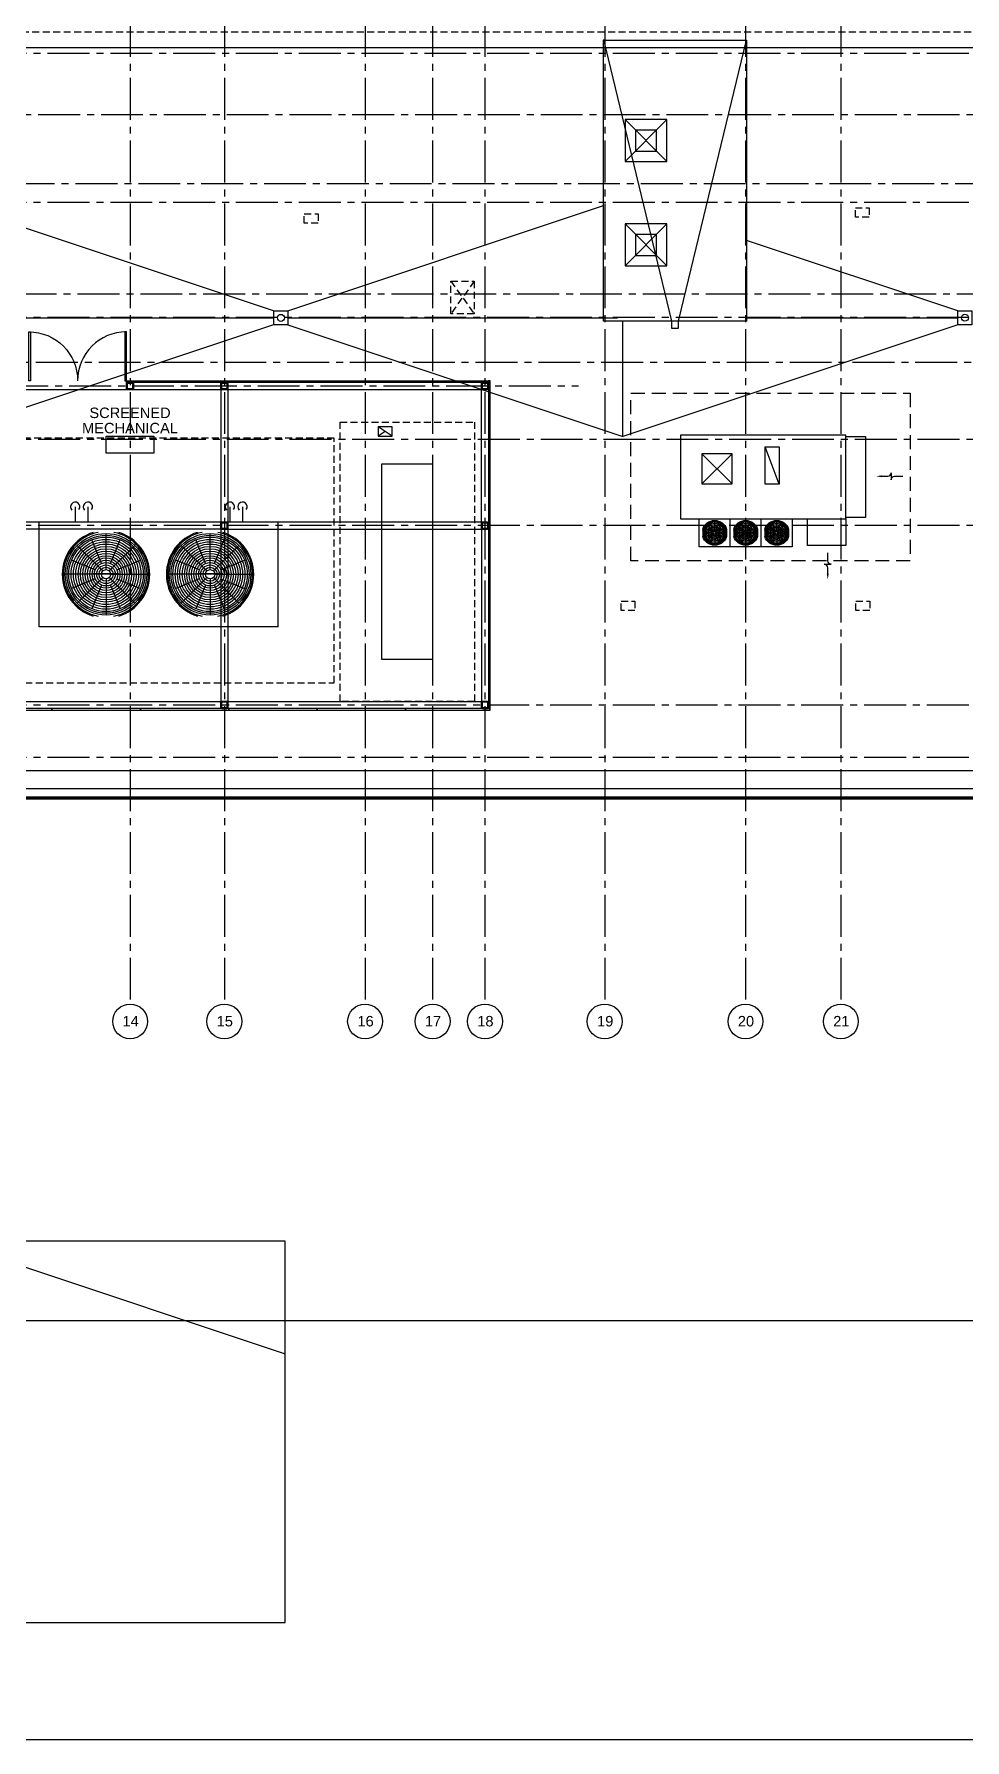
# Model space of a CAD drawing. Extents: x 30814 to 40048, y 0 to 3165.
# Drawn here: x 37404 to 38205, y 0 to 1466 of the extents above; entities that cross this region are included whole.
import ezdxf
from ezdxf.enums import TextEntityAlignment as Align

# ---------------------------------------------------------------- set-up
doc = ezdxf.new("R2010")
doc.units = 0
doc.header["$LTSCALE"] = 48
doc.header["$MEASUREMENT"] = 0
for name, pattern in [('CENTER2', [1.125, 0.75, -0.125, 0.125, -0.125]), ('HIDDEN', [0.375, 0.25, -0.125]), ('HIDDEN2', [0.1875, 0.125, -0.0625]), ('PHANTOM2', [1.25, 0.625, -0.125, 0.125, -0.125, 0.125, -0.125])]:
    doc.linetypes.add(name, pattern=pattern)
for name, color, linetype in [('_0_Objects', 8, 'Continuous'), ('A-Eqpm', 8, 'Continuous'), ('A-Grid(3-32)', 8, 'CENTER2'), ('A-HVAC', 8, 'HIDDEN2'), ('A-Roof-Below', 8, 'Continuous'), ('A-Roof-Drain', 8, 'Continuous'), ('A-Roof-Parapet', 8, 'Continuous'), ('A-Site-Element', 8, 'Continuous'), ('A-Site-Property', 8, 'PHANTOM2'), ('A-Tag-Rm(3-32)', 8, 'Continuous'), ('A-Wall-Full', 8, 'Continuous'), ('S-Grid-Iden', 8, 'Continuous')]:
    doc.layers.add(name, color=color, linetype=linetype)
doc.layers.add('A-ANNO-NPLT', color=8, linetype='Continuous', plot=False)
doc.layers.add('A-Detl-Hatch', color=8, linetype='Continuous', lineweight=18)
doc.layers.add('S-Detl-Wide', color=8, linetype='Continuous', lineweight=35)
doc.styles.get("Standard").update_dxf_attribs({"font": 'arial.ttf'})

# ---------------------------------------------------------------- blocks, each defined once
blk = doc.blocks.new('*U10')
at = {"layer": 'A-Detl-Hatch'}
h = blk.add_hatch(dxfattribs=at)
h.set_pattern_fill('ANSI32', color=256, scale=6, style=0)
h.set_pattern_definition([(45, (-3, 0), (-1.590990257669732, 1.590990257669732), []), (45, (-1.93933983, 0), (-1.590990257669732, 1.590990257669732), [])])
edge = h.paths.add_edge_path(flags=16)
edge.add_line((-2, -0.5), (2, -0.5))
edge.add_arc((2, -1), 0.5, 0, 90, ccw=False)
edge.add_line((2.5, -1), (2.5, -5))
edge.add_arc((2, -5), 0.5, -90, 0, ccw=False)
edge.add_line((2, -5.5), (-2, -5.5))
edge.add_arc((-2, -5), 0.5, 180, 270, ccw=False)
edge.add_line((-2.5, -5), (-2.5, -1))
edge.add_arc((-2, -1), 0.5, 90, 180, ccw=False)
edge = h.paths.add_edge_path()
edge.add_line((-2, 0), (2, 0))
edge.add_arc((2, -1), 1, 0, 90, ccw=False)
edge.add_line((3, -1), (3, -5))
edge.add_arc((2, -5), 1, -90, 0, ccw=False)
edge.add_line((2, -6), (-2, -6))
edge.add_arc((-2, -5), 1, 180, 270, ccw=False)
edge.add_line((-3, -5), (-3, -1))
edge.add_arc((-2, -1), 1, 90, 180, ccw=False)
at = {"linetype": 'ByBlock'}
for points in [[(-2, 0), (2, 0, -0.414213562373095), (3, -1), (3, -5, -0.414213562373095), (2, -6), (-2, -6, -0.414213562373095), (-3, -5), (-3, -1, -0.414213562373095)], [(-2, -0.5), (2, -0.5, -0.4142135623730951), (2.5, -1), (2.5, -5, -0.4142135623730951), (2, -5.5), (-2, -5.5, -0.4142135623730951), (-2.5, -5), (-2.5, -1, -0.4142135623730951)]]:
    blk.add_lwpolyline(points, format="xyb", close=True, dxfattribs=at)
blk = doc.blocks.new('6x6 no fp')
at = {"layer": 'S-Detl-Wide'}
blk.add_blockref('*U10', (-2688.18176164171, 2747.989688123474), dxfattribs=at)
blk = doc.blocks.new('Column Bubble')
blk.add_circle((-0.004221941239393345, -0.002437538911181036), 0.15625)
blk.add_attdef('XX', text='', height=0.09375).set_placement((0, 0), align=Align.MIDDLE_CENTER)
blk = doc.blocks.new('ROOF - STRUCTURAL GRID')
at = {"layer": 'A-Grid(3-32)'}
for p, q in [((37487.00000001478, -3383.999999317595), (37487.00000001478, -5367.760402097538)), ((37568.00000001478, -3383.999999317595), (37568.00000001478, -5367.760402097538)), ((37689.00000001478, -3383.999999317595), (37689.00000001477, -5367.760402097538)), ((37747.00000001478, -3383.999999317595), (37747.00000001477, -5367.760402097538)), ((37792.00000001478, -3383.999999317595), (37792.00000001478, -5367.760402097538)), ((37895.00000001478, -3383.999999317595), (37895.00000001478, -5367.760402097538)), ((38016.00000001478, -3383.999999317595), (38016.00000001477, -5367.760402097538)), ((38098.00000001478, -3383.999999317595), (38098.00000001478, -5367.760402097538)), ((36120, -4550.742801522985), (39928, -4550.742801522985)), ((39928, -4603.742801522951), (36120, -4603.742801522951)), ((36144.11484743631, -4662.742801522998), (39903.88515256369, -4662.742801522998)), ((36120, -4678.742801522998), (39928, -4678.742801522998)), ((36145.80139841209, -4757.742801522985), (39902.19860158792, -4757.742801522985)), ((36120, -4777.742801522985), (39928, -4777.742801522985)), ((39926, -4816.742801522998), (36120, -4816.742801522998)), ((39928, -4882.742801522998), (36120, -4882.742801522998)), ((39928, -4956.742801522996), (36120, -4956.742801522996)), ((36120, -5110.742801522996), (39928, -5110.742801522996)), ((36120, -5155.742801522996), (39928, -5155.742801522996))]:
    blk.add_line(p, q, dxfattribs=at)
blk.add_lwpolyline([(37272.67211609851, -4836.742801522996), (37872.42094130988, -4836.742801522996)], dxfattribs=at)
for p in [(40175.14306661321, -7581.732489646471), (40256.18176165649, -7581.732489646471), (40480.18176165649, -7581.732489646471)]:
    blk.add_blockref('6x6 no fp', p)
at = {"layer": 'S-Detl-Wide'}
for p in [(37568.00000001477, -4953.742801522996), (37792.00000001477, -4953.742801522996), (37568.00000001477, -5107.742801522996), (37792.00000001477, -5107.742801522996)]:
    blk.add_blockref('*U10', p, dxfattribs=at)
at = {"layer": 'S-Grid-Iden', "xscale": 96, "yscale": 96, "zscale": 96}
for p, values in [((37487.40530637376, -5382.526398362064), {'XX': '14'}), ((37568.40530637376, -5382.526398362064), {'XX': '15'}), ((37689.40530637376, -5382.526398362064), {'XX': '16'}), ((37747.40530637376, -5382.526398362064), {'XX': '17'}), ((37792.40530637376, -5382.526398362064), {'XX': '18'}), ((37895.40530637376, -5382.526398362064), {'XX': '19'}), ((38016.40530637376, -5382.526398362064), {'XX': '20'}), ((38098.40530637376, -5382.526398362064), {'XX': '21'})]:
    blk.add_blockref('Column Bubble', p, dxfattribs=at).add_auto_attribs(values)
blk = doc.blocks.new('Rm Tag')
blk.add_lwpolyline([(-0.2123981095694489, 0.07589473110726885), (0.2123981095694489, 0.07589473110726885), (0.2123981095694489, -0.07589473110715517), (-0.2123981095694489, -0.07589473110715517)], close=True)
for p in [(0, 0.2858456260896673), (0, 0.1492807692377482), (0, 0)]:
    blk.add_attdef('XXX', text='', height=0.09375).set_placement(p, align=Align.MIDDLE_CENTER)
blk = doc.blocks.new('Roof Drain')
blk.add_lwpolyline([(-6, 6), (6, 6), (6, -6), (-6, -6)], close=True)
blk.add_circle((0, 0), 3)
blk = doc.blocks.new('ROOF SLOPE & DRAINAGE')
at = {"layer": 'A-Roof-Drain'}
for p, q in [((37894.00000001478, 1460.972995592408), (37952.39617819033, 1218.757198477011)), ((37958.39617819033, 1218.757198477011), (38017.00000001478, 1460.440777032124)), ((37622.62500001495, 1227.742928062672), (37894.00000001478, 1318.201261395917)), ((37610.3837765813, 1227.742928062672), (37388.50438829813, 1301.702724157039)), ((38198.62500001494, 1227.742928062672), (38017.00000001478, 1288.284594729369)), ((37166.62500001494, 1221.742928062672), (37610.38377658131, 1221.742928062671)), ((37910.62500001494, 1119.742928062718), (37910.62500001494, 1218.757198477011)), ((38017.00000001478, 1221.742928062671), (38198.62500001494, 1221.742928062671)), ((37610.3837765813, 1215.74292806267), (37388.50438829813, 1141.783131968314)), ((37622.62500001495, 1215.74292806267), (37910.62500001494, 1119.742928062718)), ((38198.62500001494, 1215.74292806267), (37910.62500001494, 1119.742928062718)), ((37381.48008370238, 411.3617436805346), (37620.14612536906, 331.8063964583366))]:
    blk.add_line(p, q, dxfattribs=at)
blk.add_lwpolyline([(37952.39617819033, 1212.757198477011), (37958.39617819033, 1212.757198477011), (37958.39617819033, 1218.757198477011), (37952.39617819033, 1218.757198477011)], close=True, dxfattribs=at)
for p in [(37616.62500001494, 1221.742928062671), (38204.62500001494, 1221.882198477015)]:
    blk.add_blockref('Roof Drain', p, dxfattribs=at)
blk = doc.blocks.new('Door 42in')
blk.add_lwpolyline([(0, 42.00000000000182), (-1.5, 42.00000000000182), (-1.5, 1.818989403545856e-12), (0, 1.818989403545856e-12)], close=True)
blk.add_arc((0, 1.818989403545856e-12), 42.00000000000728, 90, 180)
blk = doc.blocks.new('ROOF - CORE & SHELL')
at = {"layer": 'A-Roof-Below'}
for p, q in [((37346.00000001477, 1160.257198477004), (37789.00000001476, 1160.257198477004)), ((37565.00000001478, 1160.257198477004), (37565.00000001477, 1043.402198477004)), ((37571.00000001476, 1160.257198477004), (37571.00000001477, 1043.402198477004)), ((37789.00000001477, 1043.402198477004), (37789.00000001476, 1160.257198477004)), ((37565.00000001478, 1046.257198477004), (37348.86500001478, 1046.257198477004)), ((37565.00000001477, 1043.112198477004), (37565.00000001477, 891.2571984770038)), ((37789.00000001476, 1046.257198477004), (37571.00000001477, 1046.257198477004)), ((37571.00000001477, 1043.112198477004), (37571.00000001477, 891.2571984770038)), ((37789.00000001477, 1043.112198477004), (37789.00000001477, 891.2571984770038)), ((37565.00000001476, 1040.257198477004), (37348.86500001478, 1040.257198477004)), ((37571.00000001477, 1040.257198477004), (37789.00000001477, 1040.257198477004)), ((37346.41421357714, 892.2571984770038), (37566.00000001477, 892.2571984770038)), ((37570.00000001477, 892.2571984770038), (37790.00000001477, 892.2571984770038))]:
    blk.add_line(p, q, dxfattribs=at)
at = {"layer": 'A-Roof-Below', "linetype": 'HIDDEN2'}
blk.add_lwpolyline([(36636.87687501477, 1634.132198476991), (36336.50000001477, 1634.132198476991), (36336.50000001477, 1521.257198477002), (36332.00000001478, 1521.257198477002), (36332.00000001478, 813.257198477002), (37124.00000001479, 813.257198477002), (37124.00000001479, 817.2571984770021), (38256.00000001479, 817.257198477002), (38256.00000001479, 819.382198477002), (38672.00000001476, 819.382198477002), (38672.00000001476, 817.257198477002), (39719.99999979718, 817.257198477002), (39719.99999979718, 1285.257198461499), (39715.49999979719, 1285.257198461499), (39715.49999979718, 1426.132198477051), (39451.87500001478, 1426.132198477051), (39451.87500001478, 1467.132198477015), (36636.87687501477, 1467.132198477015)], close=True, dxfattribs=at)
at = {"layer": 'A-Roof-Parapet'}
for p, q in [((39704.62500001494, 832.6321984770038), (37124.00000001479, 832.632198477004)), ((38280.00000001479, 817.0071984770038), (37148.00000001479, 817.007198477004))]:
    blk.add_line(p, q, dxfattribs=at)
blk.add_lwpolyline([(36842.87500001479, 1453.882198477015), (39297.25064578804, 1453.882198477015)], dxfattribs=at)
at = {"layer": 'A-Site-Element'}
for points in [[(37483.87500001479, 1167.757198477004), (37556.87500001481, 1167.757198477004), (37556.87500001481, 1166.257198477004), (37483.87500001479, 1166.257198477004)], [(37556.87500001481, 1167.757198477004), (37632.87500001482, 1167.757198477004), (37632.87500001482, 1166.257198477004), (37556.87500001481, 1166.257198477004)], [(37632.87500001482, 1167.757198477004), (37708.87500001484, 1167.757198477004), (37708.87500001484, 1166.257198477004), (37632.87500001482, 1166.257198477004)], [(37708.87500001484, 1167.757198477004), (37795.00000001477, 1167.757198477004), (37795.00000001477, 1166.257198477004), (37708.87500001484, 1166.257198477004)], [(37796.50000001477, 1070.007198477004), (37796.50000001477, 1167.757198477004), (37795.00000001477, 1167.757198477004), (37795.00000001477, 1070.007198477004)], [(37796.50000001477, 1008.257198477004), (37796.50000001477, 1070.007198477004), (37795.00000001477, 1070.007198477004), (37795.00000001477, 1008.257198477004)], [(37796.50000001477, 946.5071984770038), (37796.50000001477, 1008.257198477004), (37795.00000001477, 1008.257198477004), (37795.00000001477, 946.5071984770038)], [(37796.50000001477, 886.2571984770038), (37796.50000001477, 946.5071984770038), (37795.00000001477, 946.5071984770038), (37795.00000001477, 886.2571984770038)], [(37360.87500001478, 884.7571984770037), (37419.77797851597, 884.7571984770038), (37419.77797851597, 886.2571984770038), (37360.87500001478, 886.2571984770037)], [(37419.77797851597, 884.7571984770038), (37495.77797851599, 884.7571984770038), (37495.77797851599, 886.2571984770038), (37419.77797851597, 886.2571984770038)], [(37495.77797851599, 884.7571984770038), (37571.777978516, 884.7571984770038), (37571.777978516, 886.2571984770038), (37495.77797851599, 886.2571984770038)], [(37571.777978516, 884.7571984770038), (37647.77797851602, 884.7571984770038), (37647.77797851602, 886.2571984770038), (37571.777978516, 886.2571984770038)], [(37647.77797851602, 884.7571984770038), (37723.77797851603, 884.7571984770038), (37723.77797851603, 886.2571984770038), (37647.77797851602, 886.2571984770038)], [(37723.77797851603, 884.7571984770038), (37796.50000001477, 884.7571984770038), (37796.50000001477, 886.2571984770038), (37723.77797851603, 886.2571984770038)]]:
    blk.add_lwpolyline(points, close=True, dxfattribs=at)
at = {"layer": 'A-Wall-Full'}
for points in [[(37894.00000001478, 1460.440777032124), (38017.00000001478, 1460.440777032124), (38017.00000001478, 1218.757198477011), (37894.00000001478, 1218.757198477011)], [(36860.39800036906, 428.5073773082165), (36860.39800036906, 100.7573773082211), (37620.14612536906, 100.7573773082211), (37620.14612536906, 428.5073773082156), (37102.14612536907, 428.5073773082156), (37102.14612536907, 688.815955863339), (36939.39612536906, 688.815955863339), (36939.39612536906, 631.4573609724455), (37001.39612536906, 631.4573609724455), (37001.39612536906, 428.5073773082152)]]:
    blk.add_lwpolyline(points, close=True, dxfattribs=at)
at = {"layer": 'A-Site-Element', "xscale": -1}
blk.add_blockref('Door 42in', (37399.87500001478, 1167.757198477002), dxfattribs=at)
at = {"layer": 'A-Site-Element'}
blk.add_blockref('Door 42in', (37483.87500001479, 1167.757198477002), dxfattribs=at)
blk = doc.blocks.new('*U27')
at = {"linetype": 'HIDDEN', "ltscale": 0.5}
for p, q in [((-2.871480830890504e-12, 0), (0.9999999999971284, 0.9999999999999997)), ((0.4999999999971285, 0.4999999999999998), (-2.871480830890504e-12, 1))]:
    blk.add_line(p, q, dxfattribs=at)
blk.add_lwpolyline([(-2.871480830890504e-12, 0), (0.9999999999971284, 0), (0.9999999999971284, 1), (-2.871480830890504e-12, 1)], close=True)
blk = doc.blocks.new('ReturnAirorExhaustAirFlow')
blk.add_line((0.08499999999998864, 0), (0.03125, 0))
blk.add_lwpolyline([(0.03125, -4.996003610813204e-16, 0.4142135623730951), (0, -0.03125), (-4.996003610813204e-16, 0.03125, -0.4142135623730951), (-0.03125, 0), (-0.10375, 0)], format="xyb")
blk.add_solid([(0.08499999999998864, -0.008333333333325754), (0.08499999999998864, 0.008333333333325754), (0.135, 0)])
blk = doc.blocks.new('ERV-2')
for p, q in [((-116.3334000000002, 60.0501550581921), (-116.3334000000002, 36.0501550581921)), ((-89.66679999999997, 60.0501550581921), (-89.66679999999997, 36.0501550581921)), ((-139.9360603515627, 44.93802373145127), (-139.9360603515627, 51.16228638493294)), ((-139.9360603515627, 44.93802373145127), (-139.9360603515627, 51.16228638493294)), ((-139.9004646484375, 44.93802373145127), (-139.9004646484375, 51.16228638493294)), ((-130.8057625000001, 48.0501550581921), (-139.6512947265626, 48.0501550581921)), ((-132.8237695900034, 49.35785609972754), (-138.0855522400091, 51.53735783561865)), ((-132.8237695900032, 46.74245401665621), (-138.0855522400091, 44.56295228076533)), ((-130.4721388179457, 48.85559387613762), (-136.7268746385516, 55.11032969674375)), ((-130.4721388179457, 47.24471624024659), (-136.7268746385516, 40.98998041963932)), ((-130.9744010415345, 51.20722464819573), (-133.1539027774268, 56.46900729820095)), ((-130.974401041535, 44.89308546818847), (-133.1539027774268, 39.63130281818303)), ((-129.6667, 49.18921755819201), (-129.6667, 58.03474978475447)), ((-129.6667, 46.91109255819197), (-129.6667, 38.06556033162951)), ((-128.8612611820547, 48.85559387613762), (-122.6065253614474, 55.11032969674375)), ((-128.8612611820547, 47.24471624024659), (-122.6065253614474, 40.98998041963932)), ((-128.5276375000001, 48.0501550581921), (-119.6821052734376, 48.0501550581921)), ((-128.358998958465, 51.20722464819551), (-126.1794972225732, 56.46900729820095)), ((-128.358998958465, 44.8930854681887), (-126.1794972225732, 39.63130281818303)), ((-126.5096304099968, 49.35785609972754), (-121.2478477599902, 51.53735783561865)), ((-126.5096304099968, 46.74245401665644), (-121.2478477599902, 44.56295228076533)), ((-119.4329353515625, 44.93802373145127), (-119.4329353515625, 51.16228638493294)), ((-113.2694603515627, 44.93802373145127), (-113.2694603515627, 51.16228638493294)), ((-113.2694603515627, 44.93802373145127), (-113.2694603515627, 51.16228638493294)), ((-113.2338646484377, 44.93802373145127), (-113.2338646484377, 51.16228638493294)), ((-104.1391625000001, 48.0501550581921), (-112.9846947265626, 48.0501550581921)), ((-106.1571695900034, 49.35785609972754), (-111.4189522400088, 51.53735783561865)), ((-106.1571695900032, 46.74245401665621), (-111.4189522400088, 44.56295228076533)), ((-103.8055388179455, 48.85559387613762), (-110.0602746385516, 55.11032969674375)), ((-103.8055388179455, 47.24471624024659), (-110.0602746385516, 40.98998041963932)), ((-104.3078010415347, 51.20722464819573), (-106.4873027774267, 56.46900729820095)), ((-104.3078010415347, 44.89308546818847), (-106.4873027774267, 39.63130281818303)), ((-103.0001000000002, 49.18921755819201), (-103.0001000000002, 58.03474978475447)), ((-103.0001000000002, 46.91109255819197), (-103.0001000000002, 38.06556033162951)), ((-102.1946611820547, 48.85559387613762), (-95.93992536144742, 55.11032969674375)), ((-102.1946611820547, 47.24471624024659), (-95.93992536144742, 40.98998041963932)), ((-101.8610375000001, 48.0501550581921), (-93.01550527343761, 48.0501550581921)), ((-101.6923989584648, 51.20722464819551), (-99.51289722257343, 56.46900729820095)), ((-101.6923989584648, 44.8930854681887), (-99.51289722257343, 39.63130281818303)), ((-99.8430304099968, 49.35785609972754), (-94.58124775999022, 51.53735783561865)), ((-99.84303040999703, 46.74245401665644), (-94.58124775999022, 44.56295228076533)), ((-92.76633535156247, 44.93802373145127), (-92.76633535156247, 51.16228638493294)), ((-86.60286035156264, 44.93802373145127), (-86.60286035156264, 51.16228638493294)), ((-86.60286035156264, 44.93802373145127), (-86.60286035156264, 51.16228638493294)), ((-86.56726464843746, 44.93802373145127), (-86.56726464843746, 51.16228638493294)), ((-77.4725625000001, 48.0501550581921), (-86.31809472656255, 48.0501550581921)), ((-79.49056959000336, 49.35785609972754), (-84.7523522400088, 51.53735783561865)), ((-79.49056959000313, 46.74245401665621), (-84.7523522400088, 44.56295228076533)), ((-77.13893881794547, 48.85559387613762), (-83.3936746385516, 55.11032969674375)), ((-77.13893881794547, 47.24471624024659), (-83.3936746385516, 40.98998041963932)), ((-77.64120104153449, 51.20722464819573), (-79.82070277742673, 56.46900729820095)), ((-77.64120104153471, 44.89308546818847), (-79.82070277742673, 39.63130281818303)), ((-76.33349999999996, 49.18921755819201), (-76.33349999999996, 58.03474978475447)), ((-76.33349999999996, 46.91109255819197), (-76.33349999999996, 38.06556033162951)), ((-75.52806118205467, 48.85559387613762), (-69.27332536144695, 55.11032969674375)), ((-75.52806118205467, 47.24471624024659), (-69.27332536144695, 40.98998041963932)), ((-75.19443750000005, 48.0501550581921), (-66.3489052734376, 48.0501550581921)), ((-75.02579895846475, 51.20722464819551), (-72.84629722257318, 56.46900729820095)), ((-75.02579895846475, 44.8930854681887), (-72.84629722257318, 39.63130281818303)), ((-73.17643040999678, 49.35785609972754), (-67.91464775998975, 51.53735783561865)), ((-73.17643040999678, 46.74245401665644), (-67.91464775998975, 44.56295228076533)), ((-66.09973535156223, 44.93802373145127), (-66.09973535156223, 51.16228638493294)), ((-114.6000000000001, -19.9498449418079), (-140.6000000000001, 6.050155058192104)), ((-114.6000000000001, 6.050155058192104), (-140.6000000000001, -19.9498449418079))]:
    blk.add_line(p, q)
at = {"linetype": 'HIDDEN'}
blk.add_lwpolyline([(38.44415484115461, -71.9498449418079), (38.44415484115416, 72.0501550581921), (-201.6261252770221, 72.0501550581921), (-201.6261252770221, -71.9498449418079), (38.44415484115461, -71.9498449418079)], dxfattribs=at)
for points in [[(-63, 36.0501550581921), (-63, 60.0501550581921), (-143.0000000000002, 60.0501550581921), (-143.0000000000002, 36.0501550581921)], [(-17, 36.0501550581921), (-17, 59.0501550581921), (-49.80357116561572, 59.0501550581921), (-49.80357116561572, 35.99430926856621)], [(-16.99999999999955, -34.77509141860173), (4.547473508864641e-13, -34.77509141860173), (-4.547473508864641e-13, 34.77509141860173), (-17.00000000000045, 34.77509141860173)], [(-74.20000000000027, 6.250155058192149), (-86.20000000000005, 6.250155058192149), (-86.20000000000027, -25.74984494180785), (-74.20000000000027, -25.74984494180785), (-74.20000000000005, 6.250155058192377), (-86.20000000000027, -25.74984494180785)]]:
    blk.add_lwpolyline(points)
for points in [[(-17, 36.0501550581921), (-16.99999999999955, -35.9498449418079), (-159.0000000000002, -35.9498449418079), (-159.0000000000002, 36.0501550581921)], [(-114.6000000000001, -19.9498449418079), (-140.6000000000001, -19.9498449418079), (-140.6000000000001, 6.050155058192104), (-114.6000000000001, 6.050155058192104)]]:
    blk.add_lwpolyline(points, close=True)
for centre, radius in [((-129.6667, 48.0501550581921), 9.9845947265625), ((-129.6667, 48.0501550581921), 9.1125), ((-129.6667, 48.0501550581921), 7.9734375), ((-129.6667, 48.0501550581921), 6.834375000000001), ((-129.6667, 48.0501550581921), 5.6953125), ((-129.6667, 48.0501550581921), 4.55625), ((-129.6667, 48.0501550581921), 3.4171875), ((-129.6667, 48.0501550581921), 2.278125), ((-129.6667, 48.0501550581921), 1.1390625), ((-103.0001000000002, 48.0501550581921), 9.9845947265625), ((-103.0001000000002, 48.0501550581921), 9.1125), ((-103.0001000000002, 48.0501550581921), 7.9734375), ((-103.0001000000002, 48.0501550581921), 6.834375000000001), ((-103.0001000000002, 48.0501550581921), 5.6953125), ((-103.0001000000002, 48.0501550581921), 4.55625), ((-103.0001000000002, 48.0501550581921), 3.4171875), ((-103.0001000000002, 48.0501550581921), 2.278125), ((-103.0001000000002, 48.0501550581921), 1.1390625), ((-76.33349999999996, 48.0501550581921), 9.9845947265625), ((-76.33349999999996, 48.0501550581921), 9.1125), ((-76.33349999999996, 48.0501550581921), 7.9734375), ((-76.33349999999996, 48.0501550581921), 6.834375000000001), ((-76.33349999999996, 48.0501550581921), 5.6953125), ((-76.33349999999996, 48.0501550581921), 4.55625), ((-76.33349999999996, 48.0501550581921), 3.4171875), ((-76.33349999999996, 48.0501550581921), 2.278125), ((-76.33349999999996, 48.0501550581921), 1.1390625)]:
    blk.add_circle(centre, radius)
for centre, radius, start, end in [((-129.6667, 48.0501550581921), 10.6965087890625, 16.91473944570916, 163.0852605542908), ((-103.0001000000002, 48.0501550581921), 10.6965087890625, 16.91473944570916, 163.0852605542908), ((-76.33349999999996, 48.0501550581921), 10.6965087890625, 16.91473944570916, 163.0852605542908), ((-129.6667, 48.0501550581921), 10.4117431640625, 190.6091428782184, 349.3908571217816), ((-129.6667, 48.0501550581921), 10.6965087890625, 196.9147394457092, 343.0852605542909), ((-103.0001000000002, 48.0501550581921), 10.4117431640625, 190.6091428782184, 349.3908571217816), ((-103.0001000000002, 48.0501550581921), 10.6965087890625, 196.9147394457092, 343.0852605542909), ((-76.33349999999996, 48.0501550581921), 10.4117431640625, 190.6091428782184, 349.3908571217816), ((-76.33349999999996, 48.0501550581921), 10.6965087890625, 196.9147394457092, 343.0852605542909)]:
    blk.add_arc(centre, radius, start, end)
at = {"extrusion": (0, 0, -1), "xscale": 96, "yscale": 96, "zscale": -96, "rotation": 90}
blk.add_blockref('ReturnAirorExhaustAirFlow', (32.46700417679676, 75.09999421419343), dxfattribs=at)
at = {"extrusion": (0, 0, -1), "xscale": 96, "yscale": 96, "zscale": -96}
blk.add_blockref('ReturnAirorExhaustAirFlow', (-22.05214681412508, -0.5416522604964484), dxfattribs=at)

msp = doc.modelspace()

# ---------------------------------------------------------------- linework, layer by layer
at = {"layer": 'A-ANNO-NPLT'}
for points in [[(36000, 6.824066076660529e-07), (36000, 2976.000000682407), (40048.00000000001, 2976.000000682407), (40048.00000000001, 6.824066076660529e-07)], [(36120, 360.0000006824066), (36120, 2616.000000682407), (39928.00000000001, 2616.00000068241), (39928.00000000001, 360.0000006824066)]]:
    msp.add_lwpolyline(points, close=True, dxfattribs=at)
at = {"layer": 'A-Eqpm'}
for p, q in [((37948.49957034059, 1392.032347993682), (37912.49957034059, 1356.032347993682)), ((37912.49957034059, 1392.032347993682), (37948.49957034059, 1356.032347993682)), ((37948.49957034059, 1302.382035415866), (37912.49957034059, 1266.382035415866)), ((37912.49957034059, 1302.382035415866), (37948.49957034059, 1266.382035415866)), ((37439.76675546526, 1059.434540450042), (37439.76675546526, 1046.257198477004)), ((37450.62766067709, 1059.434540450042), (37450.62766067709, 1046.257198477004)), ((37572.71967983081, 1059.434540450042), (37572.71967983081, 1046.257198477004)), ((37583.58058504264, 1059.434540450042), (37583.58058504264, 1046.257198477004)), ((37614.37500001478, 1046.257198477004), (37408.87500001478, 1046.257198477004)), ((37408.87500001478, 956.257198477007), (37408.87500001478, 1046.257198477004)), ((37614.37500001478, 956.257198477007), (37614.37500001478, 1046.257198477004)), ((37463.44281548407, 1004.255704892752), (37441.47831109347, 1026.220209283355)), ((37462.44440828517, 1010.666073093121), (37454.02537277313, 1030.991422808366)), ((37466.27124260882, 1005.427277768005), (37466.27124260882, 1036.489777768002)), ((37469.09966973356, 1004.255704892752), (37491.06417412417, 1026.220209283355)), ((37470.09807693247, 1010.666073093121), (37478.5171124445, 1030.991422808366)), ((37552.90145378569, 1004.255704892752), (37530.93694939509, 1026.220209283355)), ((37551.90304658679, 1010.666073093121), (37543.48401107476, 1030.991422808366)), ((37555.72988091044, 1005.427277768005), (37555.72988091044, 1036.489777768002)), ((37558.55830803519, 1004.255704892752), (37580.52281242579, 1026.220209283355)), ((37559.55671523409, 1010.666073093121), (37567.97575074612, 1030.991422808366)), ((37457.0324472837, 1005.254112091653), (37436.70709756845, 1013.673147603691)), ((37475.51003793393, 1005.254112091653), (37495.83538764918, 1013.673147603691)), ((37546.49108558532, 1005.254112091653), (37526.16573587008, 1013.673147603691)), ((37564.96867623556, 1005.254112091653), (37585.2940259508, 1013.673147603691)), ((37462.27124260882, 1001.427277768005), (37431.20874260882, 1001.427277768005)), ((37457.0324472837, 997.6004434443562), (37436.70709756845, 989.1814079323262)), ((37463.44281548407, 998.5988506432582), (37441.47831109347, 976.6343462526524)), ((37455.34249611162, 1001.975013341103), (37477.19998910601, 1001.975013341103)), ((37455.34249611162, 1001.850013341103), (37477.19998910601, 1001.850013341103)), ((37455.34249611162, 1001.850013341103), (37477.19998910601, 1001.850013341103)), ((37466.27124260882, 997.4272777680048), (37466.27124260882, 966.3647777680048)), ((37469.09966973356, 998.5988506432582), (37491.06417412417, 976.6343462526524)), ((37470.27124260882, 1001.427277768005), (37501.33374260882, 1001.427277768005)), ((37475.51003793393, 997.6004434443562), (37495.83538764918, 989.1814079323262)), ((37551.72988091044, 1001.427277768005), (37520.66738091044, 1001.427277768005)), ((37546.49108558532, 997.6004434443562), (37526.16573587008, 989.1814079323262)), ((37552.90145378569, 998.5988506432582), (37530.93694939509, 976.6343462526524)), ((37544.80113441324, 1001.975013341103), (37566.65862740764, 1001.975013341103)), ((37544.80113441324, 1001.850013341103), (37566.65862740764, 1001.850013341103)), ((37544.80113441324, 1001.850013341103), (37566.65862740764, 1001.850013341103)), ((37555.72988091044, 997.4272777680048), (37555.72988091044, 966.3647777680048)), ((37558.55830803519, 998.5988506432582), (37580.52281242579, 976.6343462526524)), ((37559.72988091044, 1001.427277768005), (37590.79238091044, 1001.427277768005)), ((37564.96867623556, 997.6004434443562), (37585.2940259508, 989.1814079323262)), ((37462.44440828517, 992.1884824428957), (37454.02537277313, 971.8631327276485)), ((37470.09807693247, 992.1884824428957), (37478.5171124445, 971.8631327276485)), ((37551.90304658679, 992.1884824428957), (37543.48401107476, 971.8631327276485)), ((37559.55671523409, 992.1884824428957), (37567.97575074612, 971.8631327276485)), ((37614.37500001478, 956.257198477007), (37408.87500001478, 956.257198477007))]:
    msp.add_line(p, q, dxfattribs=at)
for points in [[(37912.49957034059, 1356.032347993682), (37948.49957034059, 1356.032347993682), (37948.49957034059, 1392.032347993682), (37912.49957034059, 1392.032347993682)], [(37921.49957034065, 1365.032347993682), (37939.49957034065, 1365.032347993682), (37939.49957034065, 1383.032347993682), (37921.49957034065, 1383.032347993682)], [(37912.49957034059, 1266.382035415866), (37948.49957034059, 1266.382035415866), (37948.49957034059, 1302.382035415866), (37912.49957034059, 1302.382035415866)], [(37921.49957034065, 1275.382035415866), (37939.49957034065, 1275.382035415866), (37939.49957034065, 1293.382035415866), (37921.49957034065, 1293.382035415866)], [(37703.50000001477, 928.2571984770043), (37703.50000001477, 1096.257198477004), (37747.00000001477, 1096.257198477004), (37747.00000001477, 928.2571984770043)]]:
    msp.add_lwpolyline(points, close=True, dxfattribs=at)
for centre, radius in [((37466.27124260882, 1001.427277768005), 35.0625), ((37466.27124260882, 1001.427277768005), 33.5), ((37466.27124260882, 1001.427277768005), 32), ((37466.27124260882, 1001.427277768005), 30), ((37466.27124260882, 1001.427277768005), 28), ((37466.27124260882, 1001.427277768005), 26), ((37555.72988091044, 1001.427277768005), 35.0625), ((37555.72988091044, 1001.427277768005), 33.5), ((37555.72988091044, 1001.427277768005), 32), ((37555.72988091044, 1001.427277768005), 30), ((37555.72988091044, 1001.427277768005), 28), ((37555.72988091044, 1001.427277768005), 26), ((37466.27124260882, 1001.427277768005), 24), ((37466.27124260882, 1001.427277768005), 22), ((37466.27124260882, 1001.427277768005), 20), ((37466.27124260882, 1001.427277768005), 18), ((37466.27124260882, 1001.427277768005), 16), ((37466.27124260882, 1001.427277768005), 14), ((37466.27124260882, 1001.427277768005), 12), ((37466.27124260882, 1001.427277768005), 10), ((37555.72988091044, 1001.427277768005), 24), ((37555.72988091044, 1001.427277768005), 22), ((37555.72988091044, 1001.427277768005), 20), ((37555.72988091044, 1001.427277768005), 18), ((37555.72988091044, 1001.427277768005), 16), ((37555.72988091044, 1001.427277768005), 14), ((37555.72988091044, 1001.427277768005), 12), ((37555.72988091044, 1001.427277768005), 10), ((37466.27124260882, 1001.427277768005), 8), ((37466.27124260882, 1001.427277768005), 6), ((37466.27124260882, 1001.427277768005), 4), ((37555.72988091044, 1001.427277768005), 8), ((37555.72988091044, 1001.427277768005), 6), ((37555.72988091044, 1001.427277768005), 4)]:
    msp.add_circle(centre, radius, dxfattribs=at)
for centre, radius, start, end in [((37439.76675546526, 1059.434540450042), 4, 324.4935500096957, 225.5083986801321), ((37450.62766067709, 1059.434540450042), 4, 324.4935500096957, 225.5083986801321), ((37572.71967983081, 1059.434540450042), 4, 324.4935500096957, 225.5083986801321), ((37583.58058504264, 1059.434540450042), 4, 324.4935500096957, 225.5083986801321), ((37466.27124260882, 1001.427277768005), 37.5625, 106.914739445487, 253.085260554513), ((37466.27124260882, 1001.427277768005), 36.5625, 100.6091428781112, 259.3908571218888), ((37466.27124260882, 1001.427277768005), 36.5625, 280.6091428781111, 79.3908571218888), ((37466.27124260882, 1001.427277768005), 37.5625, 286.914739445487, 73.08526055451301), ((37555.72988091044, 1001.427277768005), 37.5625, 106.914739445487, 253.085260554513), ((37555.72988091044, 1001.427277768005), 36.5625, 100.6091428781112, 259.3908571218888), ((37555.72988091044, 1001.427277768005), 36.5625, 280.6091428781111, 79.3908571218888), ((37555.72988091044, 1001.427277768005), 37.5625, 286.914739445487, 73.08526055451301)]:
    msp.add_arc(centre, radius, start, end, dxfattribs=at)
at = {"layer": 'A-HVAC'}
for p, q in [((37762.75000001477, 1253.235954755901), (37782.75000001477, 1225.235954755901)), ((37782.75000001477, 1253.235954755901), (37762.75000001477, 1225.235954755901))]:
    msp.add_line(p, q, dxfattribs=at)
for points in [[(37636.7400000148, 1311.067765473827), (37648.7400000148, 1311.067765473827), (37648.7400000148, 1303.067765473827), (37636.7400000148, 1303.067765473827)], [(38110.4350000148, 1316.257198476982), (38122.4350000148, 1316.257198476982), (38122.4350000148, 1308.257198476982), (38110.4350000148, 1308.257198476982)], [(37762.75000001477, 1253.235954755901), (37782.75000001477, 1253.235954755901), (37782.75000001477, 1225.235954755901), (37762.75000001477, 1225.235954755901)], [(37909.01000001476, 978.2571984770361), (37921.01000001476, 978.2571984770361), (37921.01000001476, 970.2571984770361), (37909.01000001476, 970.2571984770361)], [(38110.9900000148, 978.2571984770361), (38122.9900000148, 978.2571984770361), (38122.9900000148, 970.2571984770361), (38110.9900000148, 970.2571984770361)]]:
    msp.add_lwpolyline(points, close=True, dxfattribs=at)
at = {"layer": 'A-Roof-Drain'}
msp.add_line((37622.62500001494, 1221.742928062672), (37906.00000001478, 1221.742928062672), dxfattribs=at)
at = {"layer": 'A-Site-Property', "const_width": 3}
msp.add_lwpolyline([(39341.0625, 1995.470224065785), (39651.75182794649, 1937.560117758629, 0.002707367898723301), (39799.99999997702, 1910.757577876984), (39800.00000001478, 809.2571984770025), (36860.00000001484, 809.2571984770038)], format="xyb", dxfattribs=at)
at = {"layer": 'Defpoints', "linetype": 'HIDDEN2'}
for points in [[(37667.50000001477, 1132.257198477004), (37783.00000001477, 1132.257198477004), (37783.00000001477, 892.2571984770043), (37667.50000001477, 892.2571984770043)], [(37360.87500001478, 908.257198477007), (37662.37500001478, 908.2571984770043), (37662.37500001478, 1118.257198477004), (37360.87500001478, 1118.257198477007)]]:
    msp.add_lwpolyline(points, close=True, dxfattribs=at)

# ---------------------------------------------------------------- block references
at = {"layer": '_0_Objects'}
for name, p in [('ROOF - STRUCTURAL GRID', (-9.094947017729282e-13, 6000)), ('ROOF SLOPE & DRAINAGE', (0, 0))]:
    msp.add_blockref(name, p, dxfattribs=at)
at = {"layer": 'A-Eqpm', "xscale": -1, "rotation": 180}
msp.add_blockref('ERV-2', (38119.18102732451, 1085.099291035857), dxfattribs=at)
at = {"layer": 'A-HVAC'}
msp.add_blockref('ROOF - CORE & SHELL', (0, 0), dxfattribs=at)
at = {"layer": 'A-HVAC', "xscale": 8, "yscale": 12, "rotation": 90}
msp.add_blockref('*U27', (37712.33042970636, 1120.055933116164), dxfattribs=at)
at = {"layer": 'A-Tag-Rm(3-32)'}
ref = msp.add_blockref('Rm Tag', (37486.89447518609, 1112.718315914761), dxfattribs=dict(at, xscale=96, yscale=96, zscale=96))
ref.add_attrib('XXX', 'SCREENED', dxfattribs={"layer": '0', "height": 9}).set_placement((37486.89447518609, 1140.159496019369), align=Align.MIDDLE_CENTER)
ref.add_attrib('XXX', 'MECHANICAL', dxfattribs={"layer": '0', "height": 9}).set_placement((37486.89447518609, 1127.049269761585), align=Align.MIDDLE_CENTER)

doc.saveas('drawing.dxf')
